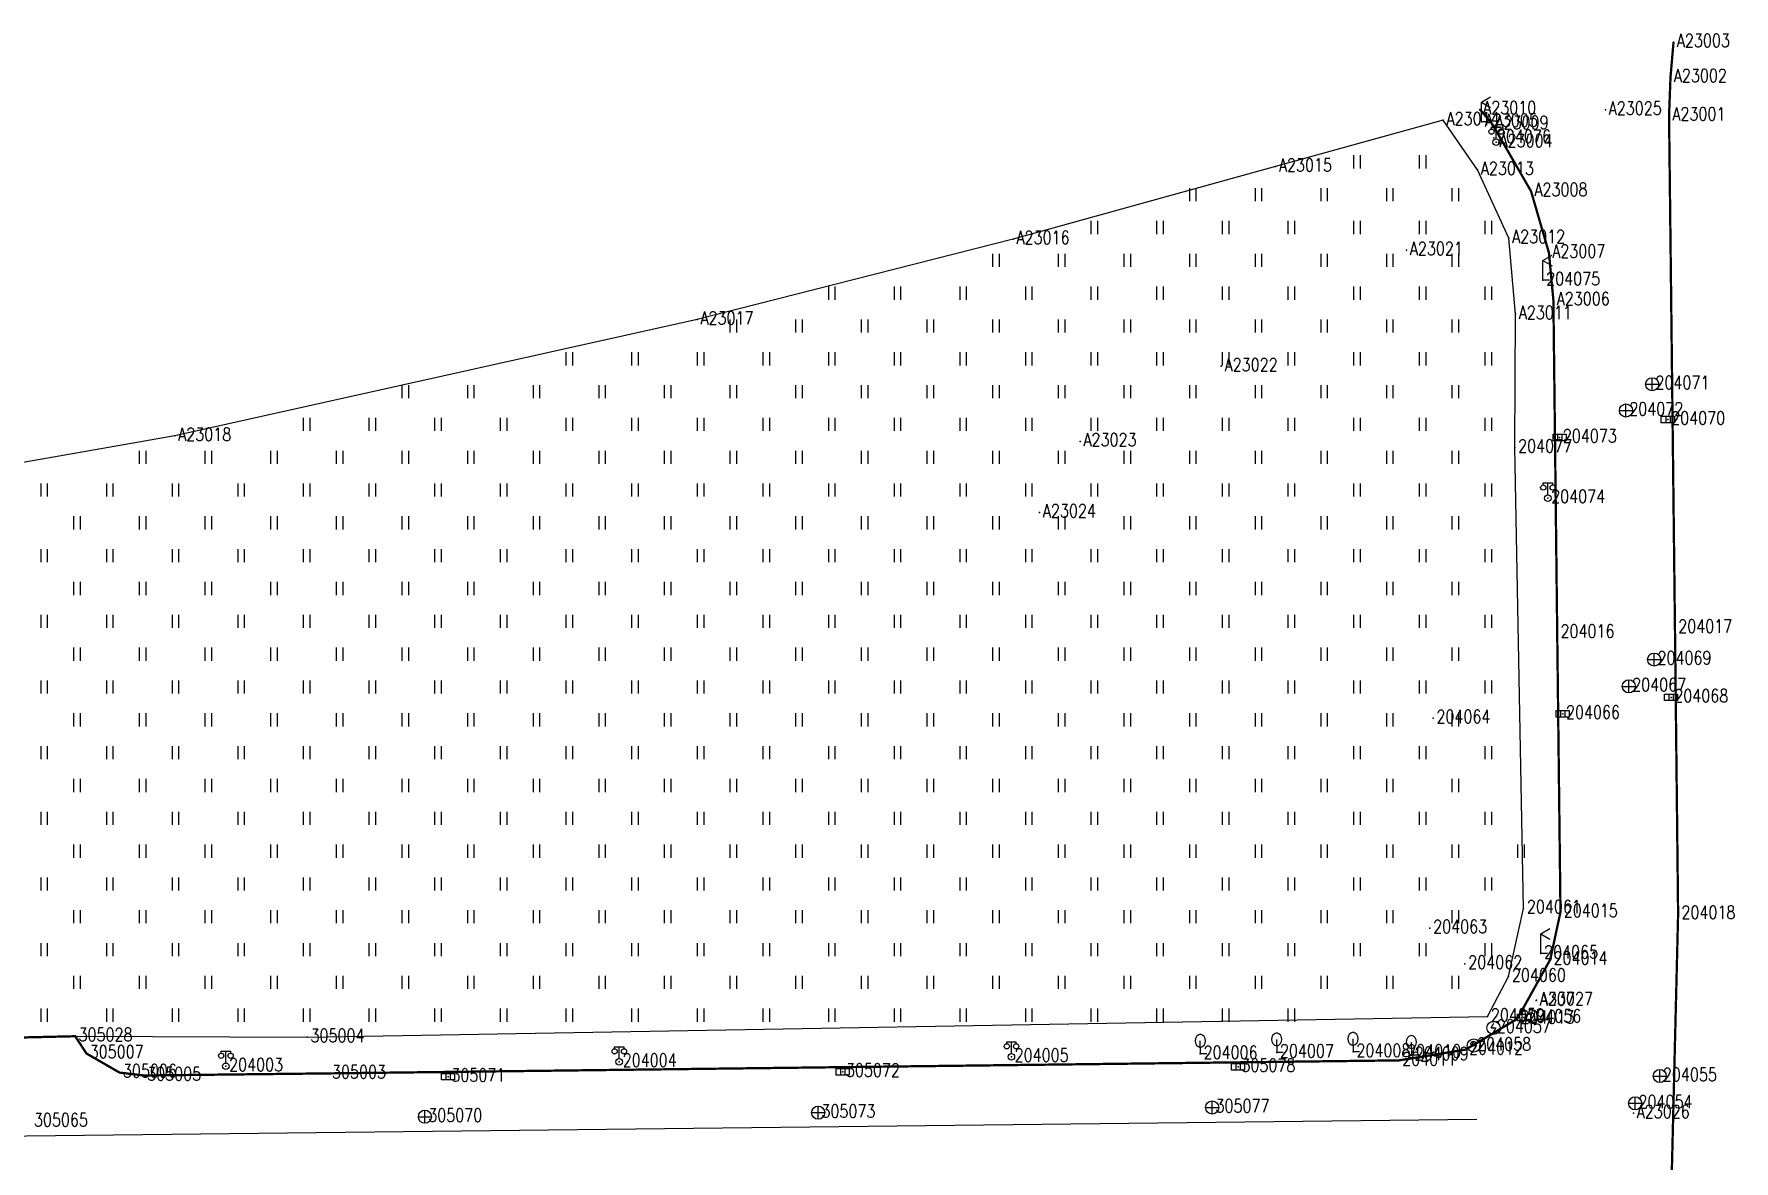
# Model space of a CAD drawing. Extents: x 871 to 1485, y 1110 to 1501.
# Drawn here: x 1355 to 1484.5, y 1414.9 to 1500.7 of the extents above; entities that cross this region are included whole.
import ezdxf

# ---------------------------------------------------------------- set-up
doc = ezdxf.new("R2010")
doc.units = 0
doc.header["$LTSCALE"] = 0.5
doc.header["$PDSIZE"] = 0.2
doc.layers.get('0').update_dxf_attribs({"linetype": 'CONTINUOUS'})
for name, color, linetype in [('DLDW', 11, 'CONTINUOUS'), ('DLSS', 4, 'CONTINUOUS'), ('GXYZ', 2, 'CONTINUOUS'), ('ZBTZ', 3, 'CONTINUOUS'), ('ZDH', 1, 'CONTINUOUS')]:
    doc.layers.add(name, color=color, linetype=linetype)
doc.styles.add('HZ', font='rs.shx', dxfattribs={"width": 0.8, "bigfont": 'hztxt.shx'})
doc.linetypes.add('1161', pattern='A,0,[149,AAA.SHX,S=0.15,R=0,X=0,Y=0],-1.6', length=1.6)

# ---------------------------------------------------------------- blocks, each defined once
blk = doc.blocks.new('gc097')
for p, q in [((-0.7, 2), (-0.7, 2.3)), ((-0.7, 2.3), (0.7, 2.3)), ((0, 0.5), (0, 2.3)), ((0.7, 2.3), (0.7, 2))]:
    blk.add_line(p, q)
for centre, radius in [((-0.7, 1.6), 0.4), ((0, 0), 0.5), ((0.73, 1.6), 0.4)]:
    blk.add_circle(centre, radius)
blk = doc.blocks.new('gc052')
for p, q in [((0, 3), (1.39, 3.8)), ((0, 3), (1.39, 2.2)), ((0, 0), (0, 3)), ((1, 0), (0, 0))]:
    blk.add_line(p, q)
blk = doc.blocks.new('gc041')
for p, q in [((-1, 0.5), (1, 0.5)), ((-1, -0.5), (-1, 0.5)), ((-0.33, 0.5), (-0.33, -0.5)), ((0.33, 0.5), (0.33, -0.5)), ((1, 0.5), (1, -0.5)), ((1, -0.5), (-1, -0.5))]:
    blk.add_line(p, q)
blk = doc.blocks.new('gc043')
for p, q in [((-1, 0), (1, 0)), ((0, -1), (0, 1))]:
    blk.add_line(p, q)
blk.add_circle((0, 0), 1)
blk = doc.blocks.new('gc050')
for p, q in [((-0.35, 0), (0.05, 0.69)), ((-0.35, 0), (0.35, 0)), ((0.35, 0), (-0.06, -0.69))]:
    blk.add_line(p, q)
blk.add_circle((0, 0), 1)
blk = doc.blocks.new('gc143')
for p, q in [((0, 1), (0, 2)), ((0, 1), (0, 0)), ((1, 0), (0, 0))]:
    blk.add_line(p, q)
for centre, start, end in [((0.225, 2), 102.68038, 257.31962), ((-0.225, 2), 282.68038, 77.31962)]:
    blk.add_arc(centre, 1.025, start, end)
blk = doc.blocks.new('gc323')
at = {"flags": 128}
for points in [[(-0.5, 0), (-0.5, 2)], [(0.5, 0), (0.5, 2)]]:
    blk.add_lwpolyline(points, dxfattribs=at)

msp = doc.modelspace()

# ---------------------------------------------------------------- linework, layer by layer
at = {"linetype": 'Continuous'}
msp.add_line((1228.66, 1415.36, 10.81), (1464.96, 1418.07), dxfattribs=at)
at = {"layer": 'DLSS', "linetype": 'Continuous', "const_width": 0.175, "flags": 128}
for points in [[(1480.04, 1455.48), (1479.59, 1494.5), (1479.7, 1497.43), (1479.93, 1500.09)], [(1471.07, 1455.12), (1470.78, 1480.43), (1470.44, 1484.05), (1469.08, 1488.74), (1466.12, 1493.86), (1465.18, 1494.98)], [(1480.04, 1455.48), (1480.28, 1433.69), (1479.59, 1405.43), (1481.85, 1213.92)]]:
    msp.add_lwpolyline(points, dxfattribs=at)
at = {"layer": 'DLSS', "linetype": 'Continuous', "const_width": 0.175}
msp.add_lwpolyline([(1312.17, 1420.88), (1342.36, 1421.26), (1344.89, 1422.42), (1346.16, 1424.1), (1358.18, 1424.38), (1359.03, 1423.07), (1361.56, 1421.61), (1363.41, 1421.39), (1377.49, 1421.55), (1459.01, 1422.54), (1464.1, 1423.36), (1468.03, 1425.71), (1470.54, 1430.22), (1471.32, 1433.84), (1471.07, 1455.12)], dxfattribs=at)
at = {"layer": 'ZBTZ', "linetype": '1161', "elevation": 10.8, "flags": 128}
msp.add_lwpolyline([(1238.33, 1452), (1238.35, 1439.07), (1238.68, 1422.98), (1300.54, 1423.7), (1346.16, 1424.1), (1358.18, 1424.38), (1375.85, 1424.32), (1465.77, 1425.88), (1467.37, 1428.92), (1468.51, 1434.12), (1467.84, 1469.22), (1467.89, 1479.38), (1467.38, 1485.16), (1465, 1490.37), (1462.39, 1494.15), (1449.62, 1490.62), (1429.63, 1485.1), (1405.55, 1478.96), (1365.77, 1470.11), (1319.37, 1461.96), (1282.45, 1456.92), (1238.33, 1452)], close=True, dxfattribs=at)
at = {"layer": 'ZDH', "linetype": 'Continuous'}
for p in [(1479.93, 1500.09, 13.53), (1479.7, 1497.43, 13.56), (1465.18, 1494.98, 13.61), (1474.74, 1494.95, 13.67), (1479.59, 1494.5, 13.56), (1462.39, 1494.15, 13.83), (1465.3, 1494.02, 13.77), (1466.12, 1493.86, 13.62), (1466.23, 1492.8, 13.77), (1466.42, 1492.48, 13.77), (1449.62, 1490.62, 14.42), (1465, 1490.37, 13.86), (1469.08, 1488.74, 13.62), (1429.63, 1485.1, 14.65), (1459.59, 1484.25, 14.88), (1467.38, 1485.16, 13.82), (1470.44, 1484.05, 13.64), (1469.98, 1481.96, 13.82), (1470.78, 1480.43, 13.66), (1405.55, 1478.96, 14.95), (1467.89, 1479.38, 13.83), (1445.48, 1475.41, 15.44), (1478.3, 1474.04, 13.7), (1476.31, 1472.04, 13.74), (1479.5, 1471.35, 13.68), (1365.77, 1470.11, 15.39), (1471.25, 1469.99, 13.7), (1434.73, 1469.69, 15.54), (1467.84, 1469.22, 13.89), (1470.36, 1465.37, 13.86), (1431.64, 1464.27, 15.67), (1471.07, 1455.12, 13.73), (1480.04, 1455.48, 13.72), (1478.46, 1453.07, 13.76), (1476.53, 1451.03, 13.8), (1479.74, 1450.19, 13.74), (1461.62, 1448.6, 15.53), (1471.49, 1448.94, 13.75), (1468.51, 1434.12, 14), (1471.32, 1433.84, 13.81), (1480.28, 1433.69, 13.8), (1461.37, 1432.62, 15.93), (1464.04, 1429.89, 14.66), (1469.82, 1430.68, 14.01), (1470.54, 1430.22, 13.86), (1467.37, 1428.92, 14.03), (1469.48, 1427.1, 13.85), (1469.5, 1427.12, 13.85), (1465.77, 1425.88, 13.98), (1468.54, 1425.8, 13.83), (1466.22, 1425.02, 13.93), (1468.03, 1425.71, 13.81), (1358.18, 1424.38, 13.64), (1375.85, 1424.32, 13.92), (1464.1, 1423.36, 13.87), (1464.72, 1423.67, 13.88), (1359.03, 1423.07, 13.55), (1369.65, 1422.09, 13.83), (1399.62, 1422.43, 13.98), (1429.49, 1422.81, 13.95), (1443.88, 1423.03, 13.11), (1446.76, 1422.05, 13.81), (1449.7, 1423.14, 13.18), (1455.52, 1423.18, 13.22), (1459.01, 1422.54, 13.86), (1459.39, 1423.12, 17.2), (1459.96, 1422.94, 13.44), (1361.56, 1421.61, 13.55), (1363.41, 1421.39, 13.58), (1377.49, 1421.55, 13.77), (1386.58, 1421.3, 13.8), (1416.64, 1421.67, 13.82), (1478.88, 1421.35, 13.95), (1384.82, 1418.25, 13.87), (1414.77, 1418.56, 13.91), (1444.79, 1418.95, 13.9), (1476.87, 1418.52, 13.96), (1477.01, 1419.27, 13.99)]:
    msp.add_point(p, dxfattribs=at)

# ---------------------------------------------------------------- block references
at = {"layer": 'DLDW', "linetype": 'Continuous', "xscale": 0.5, "yscale": 0.5}
for p in [(1466.42, 1492.48, 13.77), (1470.36, 1465.37, 13.86), (1369.65, 1422.09, 13.83), (1399.62, 1422.43, 13.98), (1429.49, 1422.81, 13.95)]:
    msp.add_blockref('gc097', p, dxfattribs=at)
at = {"layer": 'DLSS', "linetype": 'Continuous', "xscale": 0.5, "yscale": 0.5}
for p in [(1465.3, 1494.02, 13.77), (1469.98, 1481.96, 13.82), (1469.82, 1430.68, 14.01)]:
    msp.add_blockref('gc052', p, dxfattribs=at)
at = {"layer": 'GXYZ', "linetype": 'Continuous', "xscale": 0.5, "yscale": 0.5}
for name, p in [('gc043', (1478.3, 1474.04, 13.7)), ('gc043', (1476.31, 1472.04, 13.74)), ('gc041', (1479.5, 1471.35, 13.68)), ('gc041', (1471.25, 1469.99, 13.7)), ('gc043', (1478.46, 1453.07, 13.76)), ('gc043', (1476.53, 1451.03, 13.8)), ('gc041', (1479.74, 1450.19, 13.74)), ('gc041', (1471.49, 1448.94, 13.75)), ('gc041', (1468.54, 1425.8, 13.83)), ('gc050', (1466.22, 1425.02, 13.93)), ('gc050', (1464.72, 1423.67, 13.88)), ('gc041', (1416.64, 1421.67, 13.82)), ('gc041', (1446.76, 1422.05, 13.81)), ('gc041', (1386.58, 1421.3, 13.8)), ('gc043', (1478.88, 1421.35, 13.95)), ('gc043', (1444.79, 1418.95, 13.9)), ('gc043', (1477.01, 1419.27, 13.99)), ('gc043', (1384.82, 1418.25, 13.87)), ('gc043', (1414.77, 1418.56, 13.91))]:
    msp.add_blockref(name, p, dxfattribs=at)
at = {"layer": 'ZBTZ', "linetype": 'Continuous', "xscale": 0.5, "yscale": 0.5}
for name, p in [('gc323', (1455.83, 1490.48)), ('gc323', (1460.83, 1490.48)), ('gc323', (1443.33, 1487.98)), ('gc323', (1448.33, 1487.98)), ('gc323', (1453.33, 1487.98)), ('gc323', (1458.33, 1487.98)), ('gc323', (1463.33, 1487.98)), ('gc323', (1435.83, 1485.48)), ('gc323', (1440.83, 1485.48)), ('gc323', (1445.83, 1485.48)), ('gc323', (1450.83, 1485.48)), ('gc323', (1455.83, 1485.48)), ('gc323', (1460.83, 1485.48)), ('gc323', (1465.83, 1485.48)), ('gc323', (1428.33, 1482.98)), ('gc323', (1433.33, 1482.98)), ('gc323', (1438.33, 1482.98)), ('gc323', (1443.33, 1482.98)), ('gc323', (1448.33, 1482.98)), ('gc323', (1453.33, 1482.98)), ('gc323', (1458.33, 1482.98)), ('gc323', (1463.33, 1482.98)), ('gc323', (1415.83, 1480.48)), ('gc323', (1420.83, 1480.48)), ('gc323', (1425.83, 1480.48)), ('gc323', (1430.83, 1480.48)), ('gc323', (1435.83, 1480.48)), ('gc323', (1440.83, 1480.48)), ('gc323', (1445.83, 1480.48)), ('gc323', (1450.83, 1480.48)), ('gc323', (1455.83, 1480.48)), ('gc323', (1460.83, 1480.48)), ('gc323', (1465.83, 1480.48)), ('gc323', (1408.33, 1477.98)), ('gc323', (1413.33, 1477.98)), ('gc323', (1418.33, 1477.98)), ('gc323', (1423.33, 1477.98)), ('gc323', (1428.33, 1477.98)), ('gc323', (1433.33, 1477.98)), ('gc323', (1438.33, 1477.98)), ('gc323', (1443.33, 1477.98)), ('gc323', (1448.33, 1477.98)), ('gc323', (1453.33, 1477.98)), ('gc323', (1458.33, 1477.98)), ('gc323', (1463.33, 1477.98)), ('gc323', (1395.83, 1475.48)), ('gc323', (1400.83, 1475.48)), ('gc323', (1405.83, 1475.48)), ('gc323', (1410.83, 1475.48)), ('gc323', (1415.83, 1475.48)), ('gc323', (1420.83, 1475.48)), ('gc323', (1425.83, 1475.48)), ('gc323', (1430.83, 1475.48)), ('gc323', (1435.83, 1475.48)), ('gc323', (1440.83, 1475.48)), ('gc323', (1445.83, 1475.48)), ('gc323', (1450.83, 1475.48)), ('gc323', (1455.83, 1475.48)), ('gc323', (1460.83, 1475.48)), ('gc323', (1465.83, 1475.48)), ('gc323', (1383.33, 1472.98)), ('gc323', (1388.33, 1472.98)), ('gc323', (1393.33, 1472.98)), ('gc323', (1398.33, 1472.98)), ('gc323', (1403.33, 1472.98)), ('gc323', (1408.33, 1472.98)), ('gc323', (1413.33, 1472.98)), ('gc323', (1418.33, 1472.98)), ('gc323', (1423.33, 1472.98)), ('gc323', (1428.33, 1472.98)), ('gc323', (1433.33, 1472.98)), ('gc323', (1438.33, 1472.98)), ('gc323', (1443.33, 1472.98)), ('gc323', (1448.33, 1472.98)), ('gc323', (1453.33, 1472.98)), ('gc323', (1458.33, 1472.98)), ('gc323', (1463.33, 1472.98)), ('gc323', (1375.83, 1470.48)), ('gc323', (1380.83, 1470.48)), ('gc323', (1385.83, 1470.48)), ('gc323', (1390.83, 1470.48)), ('gc323', (1395.83, 1470.48)), ('gc323', (1400.83, 1470.48)), ('gc323', (1405.83, 1470.48)), ('gc323', (1410.83, 1470.48)), ('gc323', (1415.83, 1470.48)), ('gc323', (1420.83, 1470.48)), ('gc323', (1425.83, 1470.48)), ('gc323', (1430.83, 1470.48)), ('gc323', (1435.83, 1470.48)), ('gc323', (1440.83, 1470.48)), ('gc323', (1445.83, 1470.48)), ('gc323', (1450.83, 1470.48)), ('gc323', (1455.83, 1470.48)), ('gc323', (1460.83, 1470.48)), ('gc323', (1465.83, 1470.48)), ('gc323', (1363.33, 1467.98)), ('gc323', (1368.33, 1467.98)), ('gc323', (1373.33, 1467.98)), ('gc323', (1378.33, 1467.98)), ('gc323', (1383.33, 1467.98)), ('gc323', (1388.33, 1467.98)), ('gc323', (1393.33, 1467.98)), ('gc323', (1398.33, 1467.98)), ('gc323', (1403.33, 1467.98)), ('gc323', (1408.33, 1467.98)), ('gc323', (1413.33, 1467.98)), ('gc323', (1418.33, 1467.98)), ('gc323', (1423.33, 1467.98)), ('gc323', (1428.33, 1467.98)), ('gc323', (1433.33, 1467.98)), ('gc323', (1438.33, 1467.98)), ('gc323', (1443.33, 1467.98)), ('gc323', (1448.33, 1467.98)), ('gc323', (1453.33, 1467.98)), ('gc323', (1458.33, 1467.98)), ('gc323', (1463.33, 1467.98)), ('gc323', (1355.83, 1465.48)), ('gc323', (1360.83, 1465.48)), ('gc323', (1365.83, 1465.48)), ('gc323', (1370.83, 1465.48)), ('gc323', (1375.83, 1465.48)), ('gc323', (1380.83, 1465.48)), ('gc323', (1385.83, 1465.48)), ('gc323', (1390.83, 1465.48)), ('gc323', (1395.83, 1465.48)), ('gc323', (1400.83, 1465.48)), ('gc323', (1405.83, 1465.48)), ('gc323', (1410.83, 1465.48)), ('gc323', (1415.83, 1465.48)), ('gc323', (1420.83, 1465.48)), ('gc323', (1425.83, 1465.48)), ('gc323', (1430.83, 1465.48)), ('gc323', (1435.83, 1465.48)), ('gc323', (1440.83, 1465.48)), ('gc323', (1445.83, 1465.48)), ('gc323', (1450.83, 1465.48)), ('gc323', (1455.83, 1465.48)), ('gc323', (1460.83, 1465.48)), ('gc323', (1465.83, 1465.48)), ('gc323', (1358.33, 1462.98)), ('gc323', (1363.33, 1462.98)), ('gc323', (1368.33, 1462.98)), ('gc323', (1373.33, 1462.98)), ('gc323', (1378.33, 1462.98)), ('gc323', (1383.33, 1462.98)), ('gc323', (1388.33, 1462.98)), ('gc323', (1393.33, 1462.98)), ('gc323', (1398.33, 1462.98)), ('gc323', (1403.33, 1462.98)), ('gc323', (1408.33, 1462.98)), ('gc323', (1413.33, 1462.98)), ('gc323', (1418.33, 1462.98)), ('gc323', (1423.33, 1462.98)), ('gc323', (1428.33, 1462.98)), ('gc323', (1433.33, 1462.98)), ('gc323', (1438.33, 1462.98)), ('gc323', (1443.33, 1462.98)), ('gc323', (1448.33, 1462.98)), ('gc323', (1453.33, 1462.98)), ('gc323', (1458.33, 1462.98)), ('gc323', (1463.33, 1462.98)), ('gc323', (1355.83, 1460.48)), ('gc323', (1360.83, 1460.48)), ('gc323', (1365.83, 1460.48)), ('gc323', (1370.83, 1460.48)), ('gc323', (1375.83, 1460.48)), ('gc323', (1380.83, 1460.48)), ('gc323', (1385.83, 1460.48)), ('gc323', (1390.83, 1460.48)), ('gc323', (1395.83, 1460.48)), ('gc323', (1400.83, 1460.48)), ('gc323', (1405.83, 1460.48)), ('gc323', (1410.83, 1460.48)), ('gc323', (1415.83, 1460.48)), ('gc323', (1420.83, 1460.48)), ('gc323', (1425.83, 1460.48)), ('gc323', (1430.83, 1460.48)), ('gc323', (1435.83, 1460.48)), ('gc323', (1440.83, 1460.48)), ('gc323', (1445.83, 1460.48)), ('gc323', (1450.83, 1460.48)), ('gc323', (1455.83, 1460.48)), ('gc323', (1460.83, 1460.48)), ('gc323', (1465.83, 1460.48)), ('gc323', (1358.33, 1457.98)), ('gc323', (1363.33, 1457.98)), ('gc323', (1368.33, 1457.98)), ('gc323', (1373.33, 1457.98)), ('gc323', (1378.33, 1457.98)), ('gc323', (1383.33, 1457.98)), ('gc323', (1388.33, 1457.98)), ('gc323', (1393.33, 1457.98)), ('gc323', (1398.33, 1457.98)), ('gc323', (1403.33, 1457.98)), ('gc323', (1408.33, 1457.98)), ('gc323', (1413.33, 1457.98)), ('gc323', (1418.33, 1457.98)), ('gc323', (1423.33, 1457.98)), ('gc323', (1428.33, 1457.98)), ('gc323', (1433.33, 1457.98)), ('gc323', (1438.33, 1457.98)), ('gc323', (1443.33, 1457.98)), ('gc323', (1448.33, 1457.98)), ('gc323', (1453.33, 1457.98)), ('gc323', (1458.33, 1457.98)), ('gc323', (1463.33, 1457.98)), ('gc323', (1355.83, 1455.48)), ('gc323', (1360.83, 1455.48)), ('gc323', (1365.83, 1455.48)), ('gc323', (1370.83, 1455.48)), ('gc323', (1375.83, 1455.48)), ('gc323', (1380.83, 1455.48)), ('gc323', (1385.83, 1455.48)), ('gc323', (1390.83, 1455.48)), ('gc323', (1395.83, 1455.48)), ('gc323', (1400.83, 1455.48)), ('gc323', (1405.83, 1455.48)), ('gc323', (1410.83, 1455.48)), ('gc323', (1415.83, 1455.48)), ('gc323', (1420.83, 1455.48)), ('gc323', (1425.83, 1455.48)), ('gc323', (1430.83, 1455.48)), ('gc323', (1435.83, 1455.48)), ('gc323', (1440.83, 1455.48)), ('gc323', (1445.83, 1455.48)), ('gc323', (1450.83, 1455.48)), ('gc323', (1455.83, 1455.48)), ('gc323', (1460.83, 1455.48)), ('gc323', (1465.83, 1455.48)), ('gc323', (1358.33, 1452.98)), ('gc323', (1363.33, 1452.98)), ('gc323', (1368.33, 1452.98)), ('gc323', (1373.33, 1452.98)), ('gc323', (1378.33, 1452.98)), ('gc323', (1383.33, 1452.98)), ('gc323', (1388.33, 1452.98)), ('gc323', (1393.33, 1452.98)), ('gc323', (1398.33, 1452.98)), ('gc323', (1403.33, 1452.98)), ('gc323', (1408.33, 1452.98)), ('gc323', (1413.33, 1452.98)), ('gc323', (1418.33, 1452.98)), ('gc323', (1423.33, 1452.98)), ('gc323', (1428.33, 1452.98)), ('gc323', (1433.33, 1452.98)), ('gc323', (1438.33, 1452.98)), ('gc323', (1443.33, 1452.98)), ('gc323', (1448.33, 1452.98)), ('gc323', (1453.33, 1452.98)), ('gc323', (1458.33, 1452.98)), ('gc323', (1463.33, 1452.98)), ('gc323', (1355.83, 1450.48)), ('gc323', (1360.83, 1450.48)), ('gc323', (1365.83, 1450.48)), ('gc323', (1370.83, 1450.48)), ('gc323', (1375.83, 1450.48)), ('gc323', (1380.83, 1450.48)), ('gc323', (1385.83, 1450.48)), ('gc323', (1390.83, 1450.48)), ('gc323', (1395.83, 1450.48)), ('gc323', (1400.83, 1450.48)), ('gc323', (1405.83, 1450.48)), ('gc323', (1410.83, 1450.48)), ('gc323', (1415.83, 1450.48)), ('gc323', (1420.83, 1450.48)), ('gc323', (1425.83, 1450.48)), ('gc323', (1430.83, 1450.48)), ('gc323', (1435.83, 1450.48)), ('gc323', (1440.83, 1450.48)), ('gc323', (1445.83, 1450.48)), ('gc323', (1450.83, 1450.48)), ('gc323', (1455.83, 1450.48)), ('gc323', (1460.83, 1450.48)), ('gc323', (1465.83, 1450.48)), ('gc323', (1358.33, 1447.98)), ('gc323', (1363.33, 1447.98)), ('gc323', (1368.33, 1447.98)), ('gc323', (1373.33, 1447.98)), ('gc323', (1378.33, 1447.98)), ('gc323', (1383.33, 1447.98)), ('gc323', (1388.33, 1447.98)), ('gc323', (1393.33, 1447.98)), ('gc323', (1398.33, 1447.98)), ('gc323', (1403.33, 1447.98)), ('gc323', (1408.33, 1447.98)), ('gc323', (1413.33, 1447.98)), ('gc323', (1418.33, 1447.98)), ('gc323', (1423.33, 1447.98)), ('gc323', (1428.33, 1447.98)), ('gc323', (1433.33, 1447.98)), ('gc323', (1438.33, 1447.98)), ('gc323', (1443.33, 1447.98)), ('gc323', (1448.33, 1447.98)), ('gc323', (1453.33, 1447.98)), ('gc323', (1458.33, 1447.98)), ('gc323', (1463.33, 1447.98)), ('gc323', (1355.83, 1445.48)), ('gc323', (1360.83, 1445.48)), ('gc323', (1365.83, 1445.48)), ('gc323', (1370.83, 1445.48)), ('gc323', (1375.83, 1445.48)), ('gc323', (1380.83, 1445.48)), ('gc323', (1385.83, 1445.48)), ('gc323', (1390.83, 1445.48)), ('gc323', (1395.83, 1445.48)), ('gc323', (1400.83, 1445.48)), ('gc323', (1405.83, 1445.48)), ('gc323', (1410.83, 1445.48)), ('gc323', (1415.83, 1445.48)), ('gc323', (1420.83, 1445.48)), ('gc323', (1425.83, 1445.48)), ('gc323', (1430.83, 1445.48)), ('gc323', (1435.83, 1445.48)), ('gc323', (1440.83, 1445.48)), ('gc323', (1445.83, 1445.48)), ('gc323', (1450.83, 1445.48)), ('gc323', (1455.83, 1445.48)), ('gc323', (1460.83, 1445.48)), ('gc323', (1465.83, 1445.48)), ('gc323', (1358.33, 1442.98)), ('gc323', (1363.33, 1442.98)), ('gc323', (1368.33, 1442.98)), ('gc323', (1373.33, 1442.98)), ('gc323', (1378.33, 1442.98)), ('gc323', (1383.33, 1442.98)), ('gc323', (1388.33, 1442.98)), ('gc323', (1393.33, 1442.98)), ('gc323', (1398.33, 1442.98)), ('gc323', (1403.33, 1442.98)), ('gc323', (1408.33, 1442.98)), ('gc323', (1413.33, 1442.98)), ('gc323', (1418.33, 1442.98)), ('gc323', (1423.33, 1442.98)), ('gc323', (1428.33, 1442.98)), ('gc323', (1433.33, 1442.98)), ('gc323', (1438.33, 1442.98)), ('gc323', (1443.33, 1442.98)), ('gc323', (1448.33, 1442.98)), ('gc323', (1453.33, 1442.98)), ('gc323', (1458.33, 1442.98)), ('gc323', (1463.33, 1442.98)), ('gc323', (1355.83, 1440.48)), ('gc323', (1360.83, 1440.48)), ('gc323', (1365.83, 1440.48)), ('gc323', (1370.83, 1440.48)), ('gc323', (1375.83, 1440.48)), ('gc323', (1380.83, 1440.48)), ('gc323', (1385.83, 1440.48)), ('gc323', (1390.83, 1440.48)), ('gc323', (1395.83, 1440.48)), ('gc323', (1400.83, 1440.48)), ('gc323', (1405.83, 1440.48)), ('gc323', (1410.83, 1440.48)), ('gc323', (1415.83, 1440.48)), ('gc323', (1420.83, 1440.48)), ('gc323', (1425.83, 1440.48)), ('gc323', (1430.83, 1440.48)), ('gc323', (1435.83, 1440.48)), ('gc323', (1440.83, 1440.48)), ('gc323', (1445.83, 1440.48)), ('gc323', (1450.83, 1440.48)), ('gc323', (1455.83, 1440.48)), ('gc323', (1460.83, 1440.48)), ('gc323', (1465.83, 1440.48)), ('gc323', (1358.33, 1437.98)), ('gc323', (1363.33, 1437.98)), ('gc323', (1368.33, 1437.98)), ('gc323', (1373.33, 1437.98)), ('gc323', (1378.33, 1437.98)), ('gc323', (1383.33, 1437.98)), ('gc323', (1388.33, 1437.98)), ('gc323', (1393.33, 1437.98)), ('gc323', (1398.33, 1437.98)), ('gc323', (1403.33, 1437.98)), ('gc323', (1408.33, 1437.98)), ('gc323', (1413.33, 1437.98)), ('gc323', (1418.33, 1437.98)), ('gc323', (1423.33, 1437.98)), ('gc323', (1428.33, 1437.98)), ('gc323', (1433.33, 1437.98)), ('gc323', (1438.33, 1437.98)), ('gc323', (1443.33, 1437.98)), ('gc323', (1448.33, 1437.98)), ('gc323', (1453.33, 1437.98)), ('gc323', (1458.33, 1437.98)), ('gc323', (1463.33, 1437.98)), ('gc323', (1468.33, 1437.98)), ('gc323', (1355.83, 1435.48)), ('gc323', (1360.83, 1435.48)), ('gc323', (1365.83, 1435.48)), ('gc323', (1370.83, 1435.48)), ('gc323', (1375.83, 1435.48)), ('gc323', (1380.83, 1435.48)), ('gc323', (1385.83, 1435.48)), ('gc323', (1390.83, 1435.48)), ('gc323', (1395.83, 1435.48)), ('gc323', (1400.83, 1435.48)), ('gc323', (1405.83, 1435.48)), ('gc323', (1410.83, 1435.48)), ('gc323', (1415.83, 1435.48)), ('gc323', (1420.83, 1435.48)), ('gc323', (1425.83, 1435.48)), ('gc323', (1430.83, 1435.48)), ('gc323', (1435.83, 1435.48)), ('gc323', (1440.83, 1435.48)), ('gc323', (1445.83, 1435.48)), ('gc323', (1450.83, 1435.48)), ('gc323', (1455.83, 1435.48)), ('gc323', (1460.83, 1435.48)), ('gc323', (1465.83, 1435.48)), ('gc323', (1358.33, 1432.98)), ('gc323', (1363.33, 1432.98)), ('gc323', (1368.33, 1432.98)), ('gc323', (1373.33, 1432.98)), ('gc323', (1378.33, 1432.98)), ('gc323', (1383.33, 1432.98)), ('gc323', (1388.33, 1432.98)), ('gc323', (1393.33, 1432.98)), ('gc323', (1398.33, 1432.98)), ('gc323', (1403.33, 1432.98)), ('gc323', (1408.33, 1432.98)), ('gc323', (1413.33, 1432.98)), ('gc323', (1418.33, 1432.98)), ('gc323', (1423.33, 1432.98)), ('gc323', (1428.33, 1432.98)), ('gc323', (1433.33, 1432.98)), ('gc323', (1438.33, 1432.98)), ('gc323', (1443.33, 1432.98)), ('gc323', (1448.33, 1432.98)), ('gc323', (1453.33, 1432.98)), ('gc323', (1458.33, 1432.98)), ('gc323', (1463.33, 1432.98)), ('gc323', (1355.83, 1430.48)), ('gc323', (1360.83, 1430.48)), ('gc323', (1365.83, 1430.48)), ('gc323', (1370.83, 1430.48)), ('gc323', (1375.83, 1430.48)), ('gc323', (1380.83, 1430.48)), ('gc323', (1385.83, 1430.48)), ('gc323', (1390.83, 1430.48)), ('gc323', (1395.83, 1430.48)), ('gc323', (1400.83, 1430.48)), ('gc323', (1405.83, 1430.48)), ('gc323', (1410.83, 1430.48)), ('gc323', (1415.83, 1430.48)), ('gc323', (1420.83, 1430.48)), ('gc323', (1425.83, 1430.48)), ('gc323', (1430.83, 1430.48)), ('gc323', (1435.83, 1430.48)), ('gc323', (1440.83, 1430.48)), ('gc323', (1445.83, 1430.48)), ('gc323', (1450.83, 1430.48)), ('gc323', (1455.83, 1430.48)), ('gc323', (1460.83, 1430.48)), ('gc323', (1465.83, 1430.48)), ('gc323', (1358.33, 1427.98)), ('gc323', (1363.33, 1427.98)), ('gc323', (1368.33, 1427.98)), ('gc323', (1373.33, 1427.98)), ('gc323', (1378.33, 1427.98)), ('gc323', (1383.33, 1427.98)), ('gc323', (1388.33, 1427.98)), ('gc323', (1393.33, 1427.98)), ('gc323', (1398.33, 1427.98)), ('gc323', (1403.33, 1427.98)), ('gc323', (1408.33, 1427.98)), ('gc323', (1413.33, 1427.98)), ('gc323', (1418.33, 1427.98)), ('gc323', (1423.33, 1427.98)), ('gc323', (1428.33, 1427.98)), ('gc323', (1433.33, 1427.98)), ('gc323', (1438.33, 1427.98)), ('gc323', (1443.33, 1427.98)), ('gc323', (1448.33, 1427.98)), ('gc323', (1453.33, 1427.98)), ('gc323', (1458.33, 1427.98)), ('gc323', (1463.33, 1427.98)), ('gc323', (1355.83, 1425.48)), ('gc323', (1360.83, 1425.48)), ('gc323', (1365.83, 1425.48)), ('gc323', (1370.83, 1425.48)), ('gc323', (1375.83, 1425.48)), ('gc323', (1380.83, 1425.48)), ('gc323', (1385.83, 1425.48)), ('gc323', (1390.83, 1425.48)), ('gc323', (1395.83, 1425.48)), ('gc323', (1400.83, 1425.48)), ('gc323', (1405.83, 1425.48)), ('gc323', (1410.83, 1425.48)), ('gc323', (1415.83, 1425.48)), ('gc323', (1420.83, 1425.48)), ('gc323', (1425.83, 1425.48)), ('gc323', (1430.83, 1425.48)), ('gc323', (1435.83, 1425.48)), ('gc323', (1440.83, 1425.48)), ('gc323', (1445.83, 1425.48)), ('gc323', (1450.83, 1425.48)), ('gc143', (1443.88, 1423.03, 13.11)), ('gc143', (1449.7, 1423.14, 13.18)), ('gc143', (1455.52, 1423.18, 13.22)), ('gc143', (1459.96, 1422.94, 13.44))]:
    msp.add_blockref(name, p, dxfattribs=at)

# ---------------------------------------------------------------- texts
at = {"layer": 'ZDH', "linetype": 'Continuous', "style": 'HZ', "width": 0.8}
for s, p in [('A23003', (1480.18, 1499.72, 13.53)), ('A23002', (1479.95, 1497.05, 13.56)), ('A23014', (1462.64, 1493.77, 13.83)), ('A23010', (1465.43, 1494.61, 13.61)), ('A23005', (1465.55, 1493.65, 13.77)), ('A23009', (1466.37, 1493.48, 13.62)), ('A23025', (1474.99, 1494.57, 13.67)), ('A23001', (1479.84, 1494.13, 13.56)), ('204076', (1466.48, 1492.42, 13.77)), ('A23004', (1466.67, 1492.1, 13.77)), ('A23015', (1449.87, 1490.24, 14.42)), ('A23013', (1465.25, 1489.99, 13.86)), ('A23008', (1469.33, 1488.37, 13.62)), ('A23016', (1429.88, 1484.72, 14.65)), ('A23012', (1467.63, 1484.79, 13.82)), ('A23021', (1459.84, 1483.88, 14.88)), ('A23007', (1470.69, 1483.68, 13.64)), ('204075', (1470.23, 1481.58, 13.82)), ('A23006', (1471.03, 1480.06, 13.66)), ('A23017', (1405.8, 1478.59, 14.95)), ('A23011', (1468.14, 1479.01, 13.83)), ('A23022', (1445.73, 1475.03, 15.44)), ('204071', (1478.55, 1473.67, 13.7)), ('204072', (1476.56, 1471.66, 13.74)), ('204070', (1479.75, 1470.97, 13.68)), ('A23018', (1366.02, 1469.73, 15.39)), ('A23023', (1434.98, 1469.32, 15.54)), ('204077', (1468.09, 1468.84, 13.89)), ('204073', (1471.5, 1469.61, 13.7)), ('204074', (1470.61, 1465, 13.86)), ('A23024', (1431.89, 1463.9, 15.67)), ('204016', (1471.32, 1454.74, 13.73)), ('204017', (1480.29, 1455.11, 13.72)), ('204069', (1478.71, 1452.7, 13.76)), ('204067', (1476.78, 1450.66, 13.8)), ('204068', (1479.99, 1449.82, 13.74)), ('204064', (1461.87, 1448.23, 15.53)), ('204066', (1471.74, 1448.56, 13.75)), ('204061', (1468.76, 1433.75, 14)), ('204015', (1471.57, 1433.46, 13.81)), ('204018', (1480.53, 1433.32, 13.8)), ('204063', (1461.62, 1432.24, 15.93)), ('204065', (1470.07, 1430.3, 14.01)), ('204062', (1464.29, 1429.52, 14.66)), ('204014', (1470.79, 1429.84, 13.86)), ('204060', (1467.62, 1428.54, 14.03)), ('A307', (1469.73, 1426.73, 13.85)), ('A23027', (1469.75, 1426.74, 13.85)), ('204059', (1466.02, 1425.5, 13.98)), ('204013', (1468.28, 1425.34, 13.81)), ('204056', (1468.79, 1425.42, 13.83)), ('305028', (1358.43, 1424.01, 13.64)), ('305004', (1376.1, 1423.94, 13.92)), ('204057', (1466.47, 1424.65, 13.93)), ('305007', (1359.28, 1422.7, 13.55)), ('204005', (1429.74, 1422.44, 13.95)), ('204006', (1444.13, 1422.65, 13.11)), ('204007', (1449.95, 1422.76, 13.18)), ('204008', (1455.77, 1422.8, 13.22)), ('204010', (1459.64, 1422.75, 17.2)), ('204009', (1460.21, 1422.56, 13.44)), ('204012', (1464.35, 1422.99, 13.87)), ('204058', (1464.97, 1423.29, 13.88)), ('305006', (1361.81, 1421.24, 13.55)), ('305005', (1363.66, 1421.02, 13.58)), ('204003', (1369.9, 1421.71, 13.83)), ('305003', (1377.74, 1421.17, 13.77)), ('305071', (1386.83, 1420.92, 13.8)), ('204004', (1399.88, 1422.06, 13.98)), ('305072', (1416.89, 1421.3, 13.82)), ('305078', (1447.01, 1421.67, 13.81)), ('204011', (1459.26, 1422.16, 13.86)), ('204055', (1479.12, 1420.97, 13.95)), ('305077', (1445.04, 1418.58, 13.9)), ('204054', (1477.26, 1418.89, 13.99)), ('305065', (1355.03, 1417.51, 13.5)), ('305070', (1385.07, 1417.87, 13.87)), ('305073', (1415.02, 1418.18, 13.91)), ('A23026', (1477.12, 1418.14, 13.96))]:
    msp.add_text(s, height=1, dxfattribs=at).set_placement(p)

doc.saveas('drawing.dxf')
